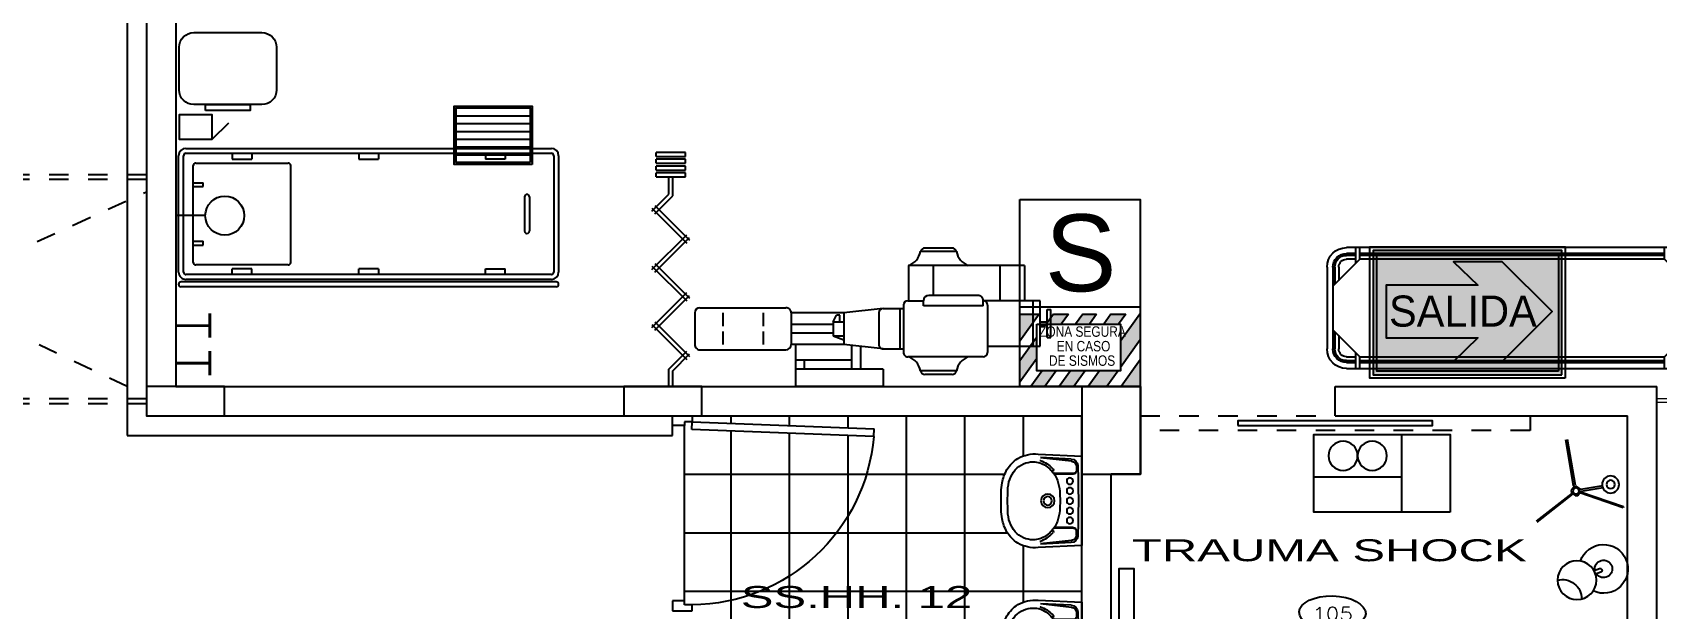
# Model space of a CAD drawing. Header units: millimetres. Extents: x 791 to 2661, y 209 to 602.
# Drawn here: x 1174.8 to 1183.14, y 476.29 to 479.25 of the extents above; entities that cross this region are included whole.
import ezdxf
from ezdxf.enums import TextEntityAlignment as Align

# ---------------------------------------------------------------- set-up
doc = ezdxf.new("R2010")
doc.units = ezdxf.units.MM
doc.header["$LTSCALE"] = 0.1
for name, pattern in [('DASHED2', [9.525, 6.35, -3.175]), ('HIDDEN', [9.525, 6.35, -3.175]), ('HIDDEN2', [4.7625, 3.175, -1.5875]), ('TRAZOS2', [0.375, 0.25, -0.125])]:
    doc.linetypes.add(name, pattern=pattern)
for name, color, linetype in [('06', 1, 'Continuous'), ('1TEXTO-05', 5, 'Continuous'), ('BRIGADAS', 8, 'TRAZOS2'), ('CIRCUITO DE SALIDA', 8, 'Continuous'), ('COLUMNAS', 1, 'Continuous'), ('Equipamiento', 1, 'Continuous'), ('LETRERO SEGURIDAD', 86, 'Continuous'), ('MARCO_FONDO_NEGRO', 7, 'Continuous'), ('N-AMB', 2, 'Continuous'), ('Pisos', 253, 'Continuous'), ('Proyecciones', 9, 'HIDDEN'), ('Puertas', 1, 'Continuous'), ('S LETRERO', 255, 'Continuous'), ('Sanitarios', 1, 'Continuous'), ('SEÑAL_FONDO_FIGURAS', 254, 'Continuous'), ('SEÑAL_FONDO_NEGRO', 7, 'Continuous'), ('SEÑAL_FONDO_VERDE', 86, 'Continuous'), ('Ventana alta', 1, 'DASHED2')]:
    doc.layers.add(name, color=color, linetype=linetype)
doc.layers.add('LINEA 01', color=8, linetype='Continuous', lineweight=13)
doc.layers.add('MUEBLES', color=8, linetype='HIDDEN2', lineweight=9)
doc.styles.add('0', font='romans.SHX', dxfattribs={"width": 1.5})
doc.styles.add('franklin gothic medium', font='framd.ttf')
doc.styles.add('ROMANS', font='', dxfattribs={"oblique": 1, "height": 0.075})
doc.styles.add('TEXTO TITULOS', font='', dxfattribs={"height": 0.12})
doc.styles.get('ROMANS').set_extended_font_data('Arial')
doc.styles.get('TEXTO TITULOS').set_extended_font_data('Arial')
pattern_1 = [(360, (1180.18137, 474.87913), (7e-17, 0.3), []), (90, (1180.18137, 474.87913), (-0.3, 9e-17), [])]

# ---------------------------------------------------------------- blocks, each defined once
blk = doc.blocks.new('A$C4FD81D01')
for p, q in [((-0.23, 0), (-0.2402, -0.2243)), ((0.23, 0), (-0.23, 0)), ((0.2402, -0.2243), (0.23, 0)), ((-0.2145, -0.0546), (-0.2216, -0.2119)), ((-0.2032, -0.0529), (-0.2208, -0.212)), ((-0.1753, -0.028), (-0.1544, -0.028)), ((-0.1404, -0.0423), (-0.1424, -0.1417)), ((-0.1375, -0.045), (-0.1375, -0.1383)), ((0.1375, -0.045), (0.1375, -0.1383)), ((0.1404, -0.0423), (0.1424, -0.1417)), ((0.1753, -0.028), (0.1544, -0.028)), ((0.2032, -0.0529), (0.2208, -0.212)), ((0.2145, -0.0546), (0.2216, -0.2119))]:
    blk.add_line(p, q)
for points in [[(-0.2072, -0.215, -0.005), (-0.2064, -0.212, -0.121292), (-0.166, -0.1504, -0.007977), (-0.1624, -0.1469)], [(0.2072, -0.215, 0.005), (0.2064, -0.212, 0.121292), (0.166, -0.1504, 0.007977), (0.1624, -0.1469)]]:
    blk.add_lwpolyline(points, format="xyb")
blk.add_lwpolyline([(-0.0496, -0.1137, 0.062677), (-0.1048, -0.1251, 0.110639), (-0.1576, -0.159, 0.120976), (-0.195, -0.2156, 0.061198), (-0.2, -0.25, 0.21707), (-0.1593, -0.342, 0.174983), (-0.0545, -0.3798, 0.010618), (0, -0.381, 0.010618), (0.0545, -0.3798, 0.174983), (0.1593, -0.342, 0.21707), (0.2, -0.25, 0.061198), (0.195, -0.2156, 0.120976), (0.1576, -0.159, 0.110639), (0.1048, -0.1251, 0.062677), (0.0496, -0.1137, 0.017583), (0, -0.112, 0.017583)], format="xyb", close=True)
for centre, radius in [((-0.1015, -0.0615), 0.0165), ((-0.051, -0.0615), 0.0165), ((0, -0.0615), 0.0165), ((0.051, -0.0615), 0.0165), ((0.1015, -0.0615), 0.0165), ((0, -0.175), 0.035), ((0, -0.175), 0.0215)]:
    blk.add_circle(centre, radius)
for centre, radius, start, end in [((-0.1795, -0.0561), 0.035, 92.00786, 177.39475), ((-0.1753, -0.056), 0.028, 90, 173.68888), ((0, -5.1762), 5.1582, 87.99214, 92.00786), ((-0.1545, -0.045), 0.017, 0, 90), ((-0.1544, -0.042), 0.014, 358.86261, 90), ((0.1545, -0.045), 0.017, 90, 180), ((0.1544, -0.042), 0.014, 90, 181.13739), ((0.1753, -0.056), 0.028, 6.31112, 90), ((0.1795, -0.0561), 0.035, 2.60525, 87.99214), ((-0.1583, -0.1513), 0.006, 313.35691, 133.35691), ((-0.1404, -0.1417), 0.002, 178.86261, 305.63814), ((-0.1355, -0.1383), 0.002, 180, 303.28912), ((0.1048, -0.1251), 9e-16, 142.3286, 0), ((0.1355, -0.1383), 0.002, 236.71088, 0), ((0.1404, -0.1417), 0.002, 234.36186, 1.13739), ((0.1583, -0.1513), 0.006, 46.64309, 226.64309), ((-0.0555, -0.2393), 0.1853, 175.37654, 209.02537), ((0.0555, -0.2393), 0.1853, 330.97463, 4.62346), ((-0.0678, -0.2307), 0.1792, 213.31809, 238.99235), ((0.0678, -0.2307), 0.1792, 301.00765, 326.68191), ((-0.0595, -0.2119), 0.1996, 239.74352, 260.7094), ((-0.0208, -0.0264), 0.389, 259.49668, 266.34485), ((0, 2.5021), 2.9171, 269.10365, 270.89635), ((0.0208, -0.0264), 0.389, 273.65515, 280.50332), ((0.0595, -0.2119), 0.1996, 279.2906, 300.25648)]:
    blk.add_arc(centre, radius, start, end)
blk = doc.blocks.new('A$C75F00277')
at = {"layer": 'Puertas'}
for p, q in [((0, 0.95), (0, 1)), ((0, 1), (0.1, 1)), ((0.06, 0.95), (0, 0.95)), ((0.06, 0.97), (0.06, 0.95)), ((0.1, 0.97), (0.06, 0.97)), ((0.1, 1), (0.1, 0.97)), ((1.0317, 0.106), (0.0985, 0.07)), ((1.0317, 0.106), (1.0333, 0.066)), ((0, 0.05), (0, 0)), ((0.06, 0.05), (0, 0.05)), ((0, 0), (0.1, 0)), ((0.06, 0.03), (0.06, 0.05)), ((0.1, 0.03), (0.06, 0.03)), ((0.0985, 0.07), (0.1, 0.03)), ((0.1, 0.03), (1.0333, 0.066)), ((0.1, 0), (0.1, 0.03))]:
    blk.add_line(p, q, dxfattribs=at)
blk.add_arc((0.0923, 0.0274), 0.9427, 4.78175, 89.53472, dxfattribs=at)
blk = doc.blocks.new('H-7')
for p, q in [((0.318, 0.0962), (0.1397, -0.0821)), ((0.3039, 0.0962), (0.4822, -0.0821)), ((0.618, 0.0962), (0.4397, -0.0821)), ((0.6011, 0.0962), (0.7794, -0.0821)), ((0.9152, 0.0962), (0.7369, -0.0821)), ((0.9011, 0.0962), (0.9873, 0.01)), ((0, 0.01), (0.0901, 0.01)), ((0, 0.01), (0, -0.01)), ((0.0901, 0.01), (0.1822, -0.0821)), ((0.3322, 0.0821), (0.1539, -0.0962)), ((0.2897, 0.0821), (0.468, -0.0962)), ((0.6322, 0.0821), (0.4539, -0.0962)), ((0.5869, 0.0821), (0.7652, -0.0962)), ((0.9294, 0.0821), (0.7511, -0.0962)), ((0.8869, 0.0821), (0.979, -0.01)), ((0.9873, 0.01), (1.0765, 0.01)), ((1.0765, 0.075), (1.0965, 0.075)), ((1.0765, 0.075), (1.0765, -0.075)), ((1.0965, -0.075), (1.0965, 0.075)), ((1.1115, 0.075), (1.1315, 0.075)), ((1.1115, 0.075), (1.1115, -0.075)), ((1.1315, -0.075), (1.1315, 0.075)), ((1.1465, 0.075), (1.1665, 0.075)), ((1.1465, 0.075), (1.1465, -0.075)), ((1.1665, -0.075), (1.1665, 0.075)), ((1.1815, 0.075), (1.2015, 0.075)), ((1.1815, 0.075), (1.1815, -0.075)), ((1.2015, -0.075), (1.2015, 0.075)), ((0, -0.01), (0.0818, -0.01)), ((0.0818, -0.01), (0.168, -0.0962)), ((0.979, -0.01), (1.0765, -0.01)), ((1.0765, -0.075), (1.0965, -0.075)), ((1.1115, -0.075), (1.1315, -0.075)), ((1.1465, -0.075), (1.1665, -0.075)), ((1.1815, -0.075), (1.2015, -0.075))]:
    blk.add_line(p, q)
blk = doc.blocks.new('A$C307637C7')
at = {"layer": 'Equipamiento'}
for p, q in [((0.1, 0.62), (1.8, 0.62)), ((0.1, 0.59), (0.1482, 0.59)), ((0.1482, 0.62), (0.1482, 0.54)), ((0.1682, 0.62), (0.1682, 0.56)), ((0.1682, 0.59), (1.7318, 0.59)), ((1.7318, 0.62), (1.7318, 0.56)), ((1.7518, 0.62), (1.7518, 0.54)), ((1.7518, 0.59), (1.8, 0.59)), ((0, 0.1), (0, 0.52)), ((0.1682, 0.56), (0.03, 0.4218)), ((0.03, 0.1), (0.03, 0.52)), ((0.04, 0.4318), (0.04, 0.52)), ((0.06, 0.4518), (0.06, 0.52)), ((0.1, 0.58), (0.1482, 0.58)), ((0.1, 0.56), (0.1482, 0.56)), ((0.1682, 0.58), (1.7318, 0.58)), ((0.1682, 0.56), (1.7318, 0.56)), ((1.7318, 0.56), (1.87, 0.4218)), ((1.7518, 0.58), (1.8, 0.58)), ((1.7518, 0.56), (1.8, 0.56)), ((1.84, 0.52), (1.84, 0.4518)), ((1.86, 0.52), (1.86, 0.4318)), ((1.87, 0.52), (1.87, 0.1)), ((1.9, 0.52), (1.9, 0.1)), ((0.1682, 0.06), (0.03, 0.1982)), ((0.04, 0.1), (0.04, 0.1882)), ((0.06, 0.1), (0.06, 0.1682)), ((1.7318, 0.06), (1.87, 0.1982)), ((1.84, 0.1682), (1.84, 0.1)), ((1.86, 0.1882), (1.86, 0.1)), ((0.1482, 0.06), (0.1, 0.06)), ((0.1482, 0.04), (0.1, 0.04)), ((0.1482, 0.03), (0.1, 0.03)), ((1.8, 0), (0.1, 0)), ((0.1482, 0.08), (0.1482, 0)), ((1.7318, 0.06), (0.1682, 0.06)), ((0.1682, 0.06), (0.1682, 0)), ((1.7318, 0.04), (0.1682, 0.04)), ((1.7318, 0.03), (0.1682, 0.03)), ((1.7318, 0.06), (1.7318, 0)), ((1.7518, 0.08), (1.7518, 0)), ((1.8, 0.06), (1.7518, 0.06)), ((1.8, 0.04), (1.7518, 0.04))]:
    blk.add_line(p, q, dxfattribs=at)
for centre, radius, start, end in [((0.1, 0.52), 0.1, 90, 180), ((0.1, 0.52), 0.07, 90, 180), ((1.8, 0.52), 0.1, 360, 90), ((1.8, 0.52), 0.07, 0, 90), ((0.1, 0.52), 0.06, 90, 180), ((0.1, 0.52), 0.04, 90, 180), ((1.8, 0.52), 0.06, 0, 90), ((1.8, 0.52), 0.04, 360, 90), ((0.1, 0.1), 0.1, 180, 270), ((0.1, 0.1), 0.07, 180, 270), ((0.1, 0.1), 0.06, 180, 270), ((0.1, 0.1), 0.04, 180, 270), ((1.8, 0.1), 0.07, 270, 0), ((1.8, 0.1), 0.1, 270, 0), ((1.8, 0.1), 0.06, 270, 0), ((1.8, 0.1), 0.04, 270, 0)]:
    blk.add_arc(centre, radius, start, end, dxfattribs=at)
blk = doc.blocks.new('D-9')
at = {"layer": 'Equipamiento', "linetype": 'Continuous'}
for p, q in [((0.0213, -0.0882), (0.0165, -0.0898)), ((0.091, -0.3134), (0.0165, -0.0898)), ((0.0952, -0.3104), (0.0213, -0.0882)), ((0.136, -0.1118), (0.1361, -0.1115)), ((0.1459, -0.1135), (0.1459, -0.1133)), ((0.0972, -0.3173), (0.1188, -0.194)), ((0.1071, -0.3187), (0.1286, -0.1958)), ((0.0746, -0.3336), (0.0763, -0.3237)), ((0.0849, -0.3482), (0.0746, -0.3336)), ((0.0763, -0.3237), (0.0989, -0.3079)), ((0.1087, -0.3096), (0.1245, -0.3322)), ((0.1228, -0.342), (0.1245, -0.3322)), ((0.0849, -0.3482), (-0.0611, -0.5333)), ((0.0879, -0.3525), (-0.0572, -0.5364)), ((0.0849, -0.3482), (0.0904, -0.3561)), ((0.1003, -0.3579), (0.0904, -0.3561)), ((0.1228, -0.342), (0.1003, -0.3579)), ((0.125, -0.3456), (0.3619, -0.3871)), ((0.1267, -0.3358), (0.3637, -0.3773))]:
    blk.add_line(p, q, dxfattribs=at)
for centre, radius in [((0.1334, -0.1555), 0.0439), ((0.1337, -0.155), 0.0213), ((0.0996, -0.3328), 0.0155)]:
    blk.add_circle(centre, radius, dxfattribs=at)
blk = doc.blocks.new('EM-20')
for p, q in [((-0.1, 0.2), (-0.1, -0.2)), ((-0.1, -0.02), (0.35, -0.02))]:
    blk.add_line(p, q)
blk.add_lwpolyline([(-0.35, -0.2), (0.35, -0.2), (0.35, 0.2), (-0.35, 0.2)], close=True)
for centre in [(0.05, 0.09), (0.2, 0.09)]:
    blk.add_circle(centre, 0.075)
blk = doc.blocks.new('N-5')
at = {"layer": 'Equipamiento'}
blk.add_lwpolyline([(0.0492, -0.0182), (0.0485, -0.0188, 0.414214), (0.0475, -0.0324), (0.0668, -0.0544), (0.0819, -0.0411), (0.0627, -0.0191, 0.414214)], format="xyb", close=True, dxfattribs=at)
blk.add_circle((0.1353, -0.127), 0.1, dxfattribs=at)
for centre, radius, start, end in [((0.0437, -0.0106), 0.125, 350.0665, 266.27432), ((0.0437, -0.0106), 0.045, 322.2959, 296.37303), ((0.1551, -0.2484), 0.1, 47.20084, 151.30763)]:
    blk.add_arc(centre, radius, start, end, dxfattribs=at)
blk = doc.blocks.new('CC-9')
for p, q in [((-0.3363, 0.1375), (-0.3363, 2.0125)), ((-0.3113, 0.1375), (-0.3113, 2.0125)), ((-0.2988, 2.05), (0.2987, 2.05)), ((-0.2988, 2.025), (0.2987, 2.025)), ((0.3112, 2.0125), (0.3112, 0.1375)), ((0.3363, 2.0125), (0.3363, 0.1375)), ((0.3487, 2.0375), (0.3487, 0.1125)), ((0.3737, 2.0375), (0.3737, 0.1125)), ((-0.0875, 1.9), (0.0875, 1.9)), ((-0.0875, 1.875), (0.0875, 1.875)), ((-0.3113, 1.775), (-0.2812, 1.775)), ((-0.2812, 1.775), (-0.2812, 1.675)), ((0.2812, 1.675), (0.2812, 1.775)), ((0.3112, 1.775), (0.2812, 1.775)), ((-0.3113, 1.675), (-0.2812, 1.675)), ((0.3112, 1.675), (0.2812, 1.675)), ((-0.3113, 1.125), (-0.2812, 1.125)), ((-0.2812, 1.025), (-0.2812, 1.125)), ((0.2812, 1.125), (0.3112, 1.125)), ((0.2812, 1.125), (0.2812, 1.025)), ((-0.3113, 1.025), (-0.2812, 1.025)), ((0.3112, 1.025), (0.2812, 1.025)), ((0.2488, 0.675), (-0.2488, 0.675)), ((-0.2613, 0.1875), (-0.2613, 0.6625)), ((0.2612, 0.6625), (0.2612, 0.1875)), ((-0.3113, 0.475), (-0.2812, 0.475)), ((-0.2812, 0.375), (-0.2812, 0.475)), ((0.3112, 0.475), (0.2812, 0.475)), ((0.2812, 0.475), (0.2812, 0.375)), ((-0.3113, 0.375), (-0.2812, 0.375)), ((0.3112, 0.375), (0.2812, 0.375)), ((0.2488, 0.175), (-0.2488, 0.175)), ((-0.16, 0.175), (-0.16, 0.225)), ((-0.14, 0.225), (-0.16, 0.225)), ((-0.14, 0.175), (-0.14, 0.225)), ((0.14, 0.175), (0.14, 0.225)), ((0.16, 0.225), (0.14, 0.225)), ((0.16, 0.175), (0.16, 0.225)), ((0.2987, 0.125), (-0.2988, 0.125)), ((0.2987, 0.1), (-0.2988, 0.1))]:
    blk.add_line(p, q)
for centre, radius, start, end in [((-0.2988, 2.0125), 0.0375, 90, 180), ((-0.2988, 2.0125), 0.0125, 90, 180), ((0.2987, 2.0125), 0.0375, 0, 90), ((0.2987, 2.0125), 0.0125, 0, 90), ((0.3612, 2.0375), 0.0125, 0, 180), ((-0.0875, 1.8875), 0.0125, 90, 270), ((0.0875, 1.8875), 0.0125, 270, 90), ((-0.2488, 0.6625), 0.0125, 90, 180), ((0.2488, 0.6625), 0.0125, 0, 90), ((-0.2488, 0.1875), 0.0125, 180, 270), ((0.2488, 0.1875), 0.0125, 270, 0), ((-0.2988, 0.1375), 0.0375, 180, 270), ((-0.2988, 0.1375), 0.0125, 180, 270), ((0.2987, 0.1375), 0.0375, 270, 0), ((0.2987, 0.1375), 0.0125, 270, 0), ((0.3612, 0.1125), 0.0125, 180, 0)]:
    blk.add_arc(centre, radius, start, end)
blk = doc.blocks.new('TIMBRE-1')
blk.add_line((0, -0.085), (0.0849, -0.1699))
blk.add_lwpolyline([(0, -0.085), (0.125, -0.085), (0.125, 0.085), (0, 0.085)], close=True)
blk = doc.blocks.new('A$C28521B53')
at = {"layer": 'Equipamiento', "rotation": 180}
blk.add_blockref('TIMBRE-1', (0.125, 0.085), dxfattribs=at)
blk = doc.blocks.new('MA-47')
for p, q in [((-0.1, 0.01), (-0.1, 0.39)), ((-0.06, 0.01), (-0.06, 0.39)), ((-0.02, 0.01), (-0.02, 0.39)), ((0.02, 0.01), (0.02, 0.39)), ((0.06, 0.01), (0.06, 0.39)), ((0.1, 0.01), (0.1, 0.39))]:
    blk.add_line(p, q)
for points in [[(0.15, 0.4), (0.15, 0), (-0.15, 0), (-0.15, 0.4)], [(0.14, 0.39), (0.14, 0.01), (-0.14, 0.01), (-0.14, 0.39)]]:
    blk.add_lwpolyline(points, close=True)
blk = doc.blocks.new('A$C43255245')
at = {"layer": 'Equipamiento', "rotation": 90}
blk.add_blockref('MA-47', (0.4, 0.15), dxfattribs=at)
blk = doc.blocks.new('BRAQUETE')
blk.add_line((0.15, 0), (0, 0))
blk.add_circle((0.25, 0), 0.1)
blk = doc.blocks.new('A$C35FD432F')
at = {"layer": 'Equipamiento', "rotation": 90}
blk.add_blockref('BRAQUETE', (0.1, 0), dxfattribs=at)
blk = doc.blocks.new('RX-1')
for p, q in [((-0.108, 0.918), (-0.108, 0.477)), ((0.081, 0.945), (-0.081, 0.945)), ((0.108, 0.918), (0.108, 0.477)), ((-0.0135, 0.801), (-0.081, 0.801)), ((0.081, 0.801), (0.0135, 0.801)), ((-0.0135, 0.594), (-0.081, 0.594)), ((0.081, 0.594), (0.0135, 0.594)), ((-0.081, 0.4275), (-0.297, 0.4275)), ((-0.297, -0.0225), (-0.297, 0.4275)), ((-0.207, -0.0225), (-0.207, 0.4275)), ((-0.162, 0.1395), (-0.162, 0.4275)), ((0.081, 0.45), (-0.081, 0.45)), ((-0.081, 0.18), (-0.081, 0.45)), ((-0.0225, 0.234), (-0.0225, 0.45)), ((0.0225, 0.234), (0.0225, 0.45)), ((0.081, 0.18), (0.081, 0.45)), ((-0.162, 0.3825), (-0.207, 0.3825)), ((-0.1035, -0.0225), (-0.081, 0.18)), ((0.081, 0.18), (-0.081, 0.18)), ((-0.036, 0.234), (-0.0574, 0.18)), ((0.036, 0.234), (-0.036, 0.234)), ((-0.036, 0.234), (-0.036, 0.18)), ((0.036, 0.234), (0.0692, 0.2176)), ((0.036, 0.234), (0.036, 0.18)), ((0.036, 0.2002), (0.0692, 0.2002)), ((0.0692, 0.2002), (0.0692, 0.2176)), ((0.1035, -0.0225), (0.081, 0.18)), ((-0.0855, 0.1395), (-0.207, 0.1395)), ((-0.0905, 0.0945), (-0.207, 0.0945)), ((0.081, 0), (-0.081, 0)), ((-0.207, -0.0225), (-0.297, -0.0225)), ((-0.1035, -0.0225), (-0.1035, -0.126)), ((0.1035, -0.0225), (0.1035, -0.126)), ((-0.144, -0.5355), (-0.144, -0.1485)), ((0.1215, -0.126), (-0.1215, -0.126)), ((0.1035, -0.108), (-0.1035, -0.108)), ((0.144, -0.1485), (0.144, -0.2295)), ((0.324, -0.153), (0.144, -0.153)), ((0.324, -0.747), (0.324, -0.153)), ((-0.234, -0.376), (-0.234, -0.236)), ((-0.216, -0.3981), (-0.216, -0.2139)), ((0.117, -0.5355), (0.117, -0.2295)), ((0.117, -0.2295), (0.144, -0.2295)), ((0.396, -0.3981), (0.396, -0.2139)), ((0.414, -0.376), (0.414, -0.236)), ((0.171, -0.5085), (0.171, -0.2565)), ((0.324, -0.279), (0.171, -0.279)), ((0.1215, -0.558), (-0.1215, -0.558)), ((-0.09, -0.558), (-0.09, -0.828)), ((0.117, -0.5355), (0.144, -0.5355)), ((0.144, -0.828), (0.144, -0.5355)), ((0.324, -0.621), (0.144, -0.621)), ((0.324, -0.747), (0.144, -0.747)), ((-0.09, -0.792), (0.144, -0.792)), ((-0.09, -0.828), (0.144, -0.828)), ((0.018, -0.828), (0.018, -0.864)), ((0.036, -0.828), (0.036, -0.864)), ((-0.045, -0.864), (0.018, -0.864)), ((-0.045, -0.864), (-0.045, -0.882)), ((-0.045, -0.882), (0.099, -0.882)), ((0.036, -0.864), (0.099, -0.864)), ((0.099, -0.864), (0.099, -0.882))]:
    blk.add_line(p, q)
for centre, radius, start, end in [((-0.081, 0.918), 0.027, 90, 180), ((0.081, 0.918), 0.027, 0, 90), ((-0.081, 0.477), 0.027, 180, 270), ((0.081, 0.477), 0.027, 270, 0), ((-0.081, -0.0225), 0.0225, 90, 180), ((0.081, -0.0225), 0.0225, 0, 90), ((-0.2363, -0.1169), 0.0991, 281.7651, 338.65903), ((-0.1215, -0.1485), 0.0225, 90, 180), ((0.1215, -0.1485), 0.0225, 0, 90), ((0.4163, -0.1169), 0.0991, 201.34097, 258.2349), ((-0.2115, -0.236), 0.0225, 101.7651, 180), ((0.144, -0.2565), 0.027, 0, 90), ((0.3915, -0.236), 0.0225, 0, 78.2349), ((-0.2115, -0.376), 0.0225, 180, 258.2349), ((-0.2363, -0.4951), 0.0991, 21.34097, 78.2349), ((0.4163, -0.4951), 0.0991, 101.7651, 158.65903), ((0.3915, -0.376), 0.0225, 281.7651, 0), ((-0.1215, -0.5355), 0.0225, 180, 270), ((0.1215, -0.5355), 0.0225, 270, 0), ((0.144, -0.5085), 0.027, 270, 0)]:
    blk.add_arc(centre, radius, start, end)
blk = doc.blocks.new('A$C4F586106')
at = {"layer": 'SEÑAL_FONDO_FIGURAS'}
h = blk.add_hatch(color=256, dxfattribs=at)
h.paths.add_polyline_path([(1.092, 0.238), (0.029, 0.238), (0.029, 1.85), (1.092, 1.85)])
h.paths.add_polyline_path([(1.063, 1.821), (0.058, 1.821), (0.058, 0.267), (1.063, 0.267)], flags=16)
h.paths.add_polyline_path([(0.807, 1.55), (0.807, 0.438), (0.287, 0.438), (0.287, 1.55)], flags=8)
blk.add_hatch(color=256, dxfattribs=at).paths.add_polyline_path([(0.553, 1.768), (0.126, 1.339), (0.126, 0.925), (0.327, 1.132), (0.327, 0.349), (0.553, 0.349), (0.778, 0.349), (0.778, 1.132), (0.979, 0.925), (0.979, 1.339)])
at = {"layer": 'SEÑAL_FONDO_VERDE'}
h = blk.add_hatch(color=256, dxfattribs=at)
h.paths.add_polyline_path([(0.058, 0.267), (0.058, 1.821), (1.063, 1.821), (1.063, 0.267)])
h.paths.add_polyline_path([(0.327, 0.349), (0.553, 0.349), (0.778, 0.349), (0.778, 1.132), (0.979, 0.925), (0.979, 1.339), (0.553, 1.768), (0.126, 1.339), (0.126, 0.925), (0.327, 1.132)], flags=16)
at = {"layer": 'MARCO_FONDO_NEGRO'}
blk.add_lwpolyline([(1.121, 1.879), (1.121, 0.209), (0, 0.209), (0, 1.879)], close=True, dxfattribs=at)
at = {"layer": 'SEÑAL_FONDO_FIGURAS'}
blk.add_lwpolyline([(1.092, 1.85), (0.029, 1.85), (0.029, 0.238), (1.092, 0.238)], close=True, dxfattribs=at)
at = {"layer": 'SEÑAL_FONDO_NEGRO'}
blk.add_lwpolyline([(1.063, 1.821), (1.063, 0.267), (0.058, 0.267), (0.058, 1.821)], close=True, dxfattribs=at)
at = {"layer": 'SEÑAL_FONDO_VERDE'}
for points in [[(1.063, 1.821), (1.063, 0.267), (0.058, 0.267), (0.058, 1.821)], [(0.553, 0.349), (0.778, 0.349), (0.778, 1.132), (0.979, 0.925), (0.979, 1.339), (0.553, 1.768), (0.126, 1.339), (0.126, 0.925), (0.327, 1.132), (0.327, 0.349)], [(0.553, 0.349), (0.778, 0.349), (0.778, 1.132), (0.979, 0.925), (0.979, 1.339), (0.553, 1.768), (0.126, 1.339), (0.126, 0.925), (0.327, 1.132), (0.327, 0.349)]]:
    blk.add_lwpolyline(points, close=True, dxfattribs=at)
at = {"layer": 'SEÑAL_FONDO_VERDE', "style": 'franklin gothic medium'}
blk.add_text('SALIDA', height=0.2658, rotation=90, dxfattribs=at).set_placement((0.681, 0.372))
blk = doc.blocks.new('SEG')
at = {"layer": 'LETRERO SEGURIDAD'}
h = blk.add_hatch(color=2, dxfattribs=at)
h.dxf.hatch_style = 2
h.paths.add_polyline_path([(0.276, 1.037), (0, 1.037), (0, 0.651)])
h = blk.add_hatch(color=2, dxfattribs=at)
h.dxf.hatch_style = 2
h.paths.add_polyline_path([(0.592, 0.894), (0.695, 1.037), (0.479, 1.037), (0.377, 0.894)])
h = blk.add_hatch(color=2, dxfattribs=at)
h.dxf.hatch_style = 2
h.paths.add_polyline_path([(0.996, 0.894), (1.098, 1.037), (0.898, 1.037), (0.795, 0.894)])
h = blk.add_hatch(color=2, dxfattribs=at)
h.dxf.hatch_style = 2
h.paths.add_polyline_path([(1.411, 0.894), (1.514, 1.037), (1.302, 1.037), (1.199, 0.894)])
h = blk.add_hatch(color=2, dxfattribs=at)
h.dxf.hatch_style = 2
h.paths.add_polyline_path([(1.441, 0.274), (1.723, 0.669), (1.723, 1.037), (1.717, 1.037), (1.441, 0.651)])
h = blk.add_hatch(color=2, dxfattribs=at)
h.dxf.hatch_style = 2
h.paths.add_polyline_path([(0, 0.367), (0, 0.066), (0.242, 0.405), (0.242, 0.706)])
h = blk.add_hatch(color=2, dxfattribs=at)
h.dxf.hatch_style = 2
h.paths.add_polyline_path([(1.448, 0), (1.723, 0), (1.723, 0.385)])
h = blk.add_hatch(color=2, dxfattribs=at)
h.dxf.hatch_style = 2
h.paths.add_polyline_path([(0.518, 0.226), (0.318, 0.226), (0.156, 0), (0.357, 0)])
h = blk.add_hatch(color=2, dxfattribs=at)
h.dxf.hatch_style = 2
h.paths.add_polyline_path([(0.56, 0), (0.772, 0), (0.934, 0.226), (0.721, 0.226)])
h = blk.add_hatch(color=2, dxfattribs=at)
h.dxf.hatch_style = 2
h.paths.add_polyline_path([(0.976, 0), (1.245, 0), (1.406, 0.226), (1.137, 0.226)])
at = {"layer": 'LETRERO SEGURIDAD', "color": 2}
for p, q in [((0, 1.143), (1.723, 1.143)), ((0, 1.037), (0.276, 1.037)), ((0.276, 1.037), (0, 0.651)), ((0.479, 1.037), (0.377, 0.894)), ((0.479, 1.037), (0.695, 1.037)), ((0.695, 1.037), (0.592, 0.894)), ((0.898, 1.037), (0.795, 0.894)), ((0.898, 1.037), (1.098, 1.037)), ((1.098, 1.037), (0.996, 0.894)), ((1.302, 1.037), (1.199, 0.894)), ((1.302, 1.037), (1.514, 1.037)), ((1.514, 1.037), (1.411, 0.894)), ((1.717, 1.037), (1.441, 0.651)), ((1.717, 1.037), (1.723, 1.037)), ((0.242, 0.706), (0, 0.367)), ((1.723, 0.669), (1.441, 0.274)), ((0.242, 0.405), (0, 0.066)), ((1.723, 0.385), (1.448, 0)), ((0.318, 0.226), (0.156, 0)), ((0.518, 0.226), (0.357, 0)), ((0.721, 0.226), (0.56, 0)), ((0.934, 0.226), (0.772, 0)), ((1.137, 0.226), (0.976, 0)), ((1.406, 0.226), (1.245, 0))]:
    blk.add_line(p, q, dxfattribs=at)
for points in [[(0, 2.679), (1.723, 2.679), (1.723, 0), (0, 0)], [(0.242, 0.894), (1.441, 0.894), (1.441, 0.226), (0.242, 0.226)]]:
    blk.add_lwpolyline(points, close=True, dxfattribs=at)
at = {"layer": 'LINEA 01', "color": 2, "char_height": 0.14898, "width": 3.73895, "attachment_point": 1}
for s, insert in [('{\\fSwis721 Cn BT|b0|i0|c0|p34;ZONA SEGURA}', (0.273, 0.863)), ('{\\fSwis721 Cn BT|b0|i0|c0|p34;EN CASO}', (0.526, 0.654)), ('{\\fSwis721 Cn BT|b0|i0|c0|p34;DE SISMOS}', (0.415, 0.447))]:
    blk.add_mtext(s, dxfattribs=dict(at, insert=insert))
at = {"layer": 'S LETRERO', "color": 2, "style": 'TEXTO TITULOS'}
blk.add_text('S', height=1.101, dxfattribs=at).set_placement((0.356, 1.365))

msp = doc.modelspace()

# ---------------------------------------------------------------- hatches: boundary and pattern name
at = {"layer": 'Pisos'}
h = msp.add_hatch(dxfattribs=at)
h.set_pattern_fill('_USER', color=256, scale=0.3, style=0, double=1, pattern_type=0)
h.set_pattern_definition(pattern_1)
h.paths.add_polyline_path([(1179.1131, 477.1732), (1178.1798, 477.2092), (1178.1814, 477.2491), (1178.1414, 477.2491), (1178.1414, 477.2291), (1178.1414, 476.3291), (1178.1414, 476.3091), (1178.1814, 476.3091, 0.387638)])
h = msp.add_hatch(dxfattribs=at)
h.set_pattern_fill('_USER', color=256, scale=0.3, style=0, double=1, pattern_type=0)
h.set_pattern_definition(pattern_1)
h.paths.add_polyline_path([(1180.1814, 475.863), (1179.957, 475.8528, -0.147885), (1179.8522, 475.8755, -0.112496), (1179.797, 475.9329, -0.091737), (1179.7725, 476.0013, -0.02989), (1179.7667, 476.0474, -0.007822), (1179.7667, 476.1387, -0.02989), (1179.7725, 476.1848, -0.091737), (1179.797, 476.2531, -0.112496), (1179.8522, 476.3106, -0.147885), (1179.957, 476.3332), (1180.1814, 476.323), (1180.1814, 476.613), (1179.957, 476.6028, -0.147885), (1179.8522, 476.6255, -0.112496), (1179.797, 476.6829, -0.091737), (1179.7725, 476.7513, -0.02989), (1179.7667, 476.7974, -0.007822), (1179.7667, 476.8887, -0.02989), (1179.7725, 476.9348, -0.091737), (1179.797, 477.0031, -0.112496), (1179.8522, 477.0606, -0.147885), (1179.957, 477.0832), (1180.1814, 477.073), (1180.1814, 477.2791), (1178.1814, 477.2791), (1178.1814, 477.2491), (1179.1146, 477.2131), (1179.1131, 477.1732, -0.387638), (1178.1814, 476.3091), (1178.1814, 476.2791), (1178.2314, 476.2791), (1178.2314, 474.8791), (1178.5314, 474.8791), (1178.5617, 474.8791), (1178.5617, 474.864), (1178.5561, 474.864), (1178.5561, 474.8549, 0.414496), (1179.1026, 474.3008), (1179.1026, 474.8508), (1179.1162, 474.8508), (1179.1162, 474.864), (1179.1011, 474.864), (1179.1011, 474.8791), (1179.1314, 474.8791), (1179.2314, 474.8791), (1179.2617, 474.8791), (1179.2617, 474.864), (1179.2465, 474.864), (1179.2465, 474.8508), (1179.2602, 474.8508), (1179.2602, 474.3008, 0.414496), (1179.8066, 474.8549), (1179.8066, 474.864), (1179.8011, 474.864), (1179.8011, 474.8791), (1179.8314, 474.8791), (1180.1814, 474.8791), (1180.1814, 475.1101), (1180.1433, 475.1201, 0.191102), (1180.136, 475.1192, -0.204673), (1180.0779, 475.1136, -0.168463), (1180.0557, 475.1261, -0.080577), (1180.0484, 475.1371, -0.059115), (1180.0399, 475.1591, 0.07933), (1180.0309, 475.1791, 0.088912), (1180.0257, 475.1854, 0.071635), (1180.0164, 475.1901, 0.025768), (1179.9774, 475.2071, -0.074393), (1179.9318, 475.2346, -0.125122), (1179.9134, 475.2611, -0.113785), (1179.9135, 475.2972, -0.142705), (1179.9348, 475.3261, -0.068961), (1179.9774, 475.3511, 0.025768), (1180.0164, 475.3681, 0.071635), (1180.0257, 475.3729, 0.088912), (1180.0309, 475.3791, 0.07933), (1180.0399, 475.3991, -0.002854), (1180.0402, 475.4002, -0.083464), (1180.0309, 475.3791, -0.088912), (1180.0257, 475.3729, 0.071635), (1180.0334, 475.3801, 0.096653), (1180.0421, 475.3956, 0.01086), (1180.0427, 475.3975, 0.000003), (1180.0427, 475.3975, 304.107514), (1180.0425, 475.3969, 0.017832), (1180.0434, 475.4001, -0.073208), (1180.046, 475.4069, 0.073208), (1180.0434, 475.4001, -0.122364), (1180.0334, 475.3801, -0.144009), (1180.0164, 475.3681, -0.025768), (1179.9774, 475.3511, 0.074393), (1179.9318, 475.3236, 0.127311), (1179.9135, 475.2972, 0.113785), (1179.9134, 475.2611, 0.125122), (1179.9318, 475.2346, 0.074393), (1179.9774, 475.2071, -0.025768), (1180.0164, 475.1901, -0.144009), (1180.0334, 475.1781, -0.122364), (1180.0434, 475.1581, 0.073208), (1180.046, 475.1513, 0.375658), (1180.0497, 475.15, 0.177253), (1180.0834, 475.1801, 0.006353), (1180.0851, 475.2424, -1.299177), (1180.0851, 475.3159, -0.001108), (1180.0852, 475.305, -0.131386), (1180.1034, 475.3211), (1180.1034, 475.3246), (1180.1094, 475.3246), (1180.1094, 475.3446), (1180.1149, 475.3446, -0.160506), (1180.1174, 475.3486), (1180.1154, 475.4076), (1180.1334, 475.4076), (1180.1314, 475.3486, -0.160506), (1180.1339, 475.3446), (1180.1394, 475.3446), (1180.1394, 475.3246), (1180.1454, 475.3246), (1180.1454, 475.3211, -0.283961), (1180.1713, 475.2791, -0.277493), (1180.1464, 475.2377), (1180.1464, 475.2286), (1180.1399, 475.2286), (1180.1399, 475.2056), (1180.1469, 475.2056), (1180.1469, 475.1906), (1180.1444, 475.1906), (1180.1444, 475.1756), (1180.1449, 475.1756), (1180.1449, 475.1688), (1180.1523, 475.1688, 0.032898), (1180.151, 475.1661), (1180.1664, 475.1661), (1180.1664, 475.1626), (1180.1814, 475.1626)])

# ---------------------------------------------------------------- linework, layer by layer
at = {"layer": '06'}
for p, q in [((1175.3814, 485.2491), (1175.3814, 477.2791)), ((1175.5314, 485.0991), (1175.5314, 477.4291)), ((1175.5314, 477.4291), (1180.4814, 477.4291)), ((1181.4814, 477.4291), (1183.1314, 477.4291)), ((1181.4814, 477.2791), (1181.4814, 477.4291)), ((1183.1314, 473.3632), (1183.1314, 477.4291)), ((1175.3814, 477.2791), (1180.1814, 477.2791)), ((1180.1814, 473.3405), (1180.1814, 477.2791)), ((1181.4814, 477.2791), (1182.9814, 477.2791)), ((1182.9814, 473.362), (1182.9814, 477.2791)), ((1180.3314, 473.3417), (1180.3314, 476.9791))]:
    msp.add_line(p, q, dxfattribs=at)
msp.add_lwpolyline([(1180.4814, 477.4291), (1180.4814, 476.9791), (1180.3314, 476.9791)], dxfattribs=at)
at = {"layer": 'COLUMNAS', "ltscale": 0.15}
for points in [[(1175.7814, 477.2791), (1175.7814, 477.4291), (1175.3814, 477.4291), (1175.3814, 477.2791)], [(1178.2314, 477.2791), (1178.2314, 477.4291), (1177.8314, 477.4291), (1177.8314, 477.2791)], [(1180.4814, 477.4291), (1180.1814, 477.4291), (1180.1814, 476.9791), (1180.4814, 476.9791)]]:
    msp.add_lwpolyline(points, close=True, dxfattribs=at)
at = {"layer": 'Equipamiento'}
msp.add_lwpolyline([(1175.549, 478.9517), (1175.549, 479.1705, -0.414214), (1175.624, 479.2455), (1175.974, 479.2455, -0.414214), (1176.049, 479.1705), (1176.049, 478.9517, -0.414214), (1175.974, 478.8767), (1175.624, 478.8767, -0.414214)], format="xyb", close=True, dxfattribs=at)
msp.add_lwpolyline([(1175.6844, 478.846), (1175.6844, 478.8767), (1175.9136, 478.8767), (1175.9136, 478.846)], close=True, dxfattribs=at)
at = {"layer": 'Equipamiento', "const_width": 0.015}
for points in [[(1175.5314, 477.742), (1175.7064, 477.742)], [(1175.7064, 477.6795), (1175.7064, 477.8045)], [(1175.7064, 477.4864), (1175.7064, 477.6114)], [(1175.5314, 477.5489), (1175.7064, 477.5489)]]:
    msp.add_lwpolyline(points, dxfattribs=at)
at = {"layer": 'Equipamiento', "lineweight": -2}
msp.add_lwpolyline([(1180.4492, 475.623), (1180.4492, 476.4934), (1180.3716, 476.4934), (1180.3716, 475.623)], close=True, dxfattribs=at)
at = {"layer": 'N-AMB', "ltscale": 0.5}
msp.add_ellipse((1181.4672, 476.2683), major_axis=(0.1707, -0.0044), ratio=0.506987, dxfattribs=at)
at = {"layer": 'Pisos'}
for p, q in [((1175.2814, 485.5291), (1175.2814, 477.1791)), ((1178.0814, 477.1791), (1178.0814, 477.2791)), ((1175.2814, 477.1791), (1178.0814, 477.1791)), ((1178.1414, 476.3291), (1178.1414, 477.2291))]:
    msp.add_line(p, q, dxfattribs=at)
at = {"layer": 'Proyecciones', "ltscale": 0.15}
for p, q in [((1175.2814, 477.4291), (1173.1814, 478.4291)), ((1173.1814, 477.4291), (1175.3814, 478.4291))]:
    msp.add_line(p, q, dxfattribs=at)
at = {"layer": 'Puertas'}
msp.add_lwpolyline([(1180.9814, 477.2291), (1181.9814, 477.2291), (1181.9814, 477.2541), (1180.9814, 477.2541)], close=True, dxfattribs=at)
at = {"layer": 'Ventana alta', "linetype": 'DASHED2', "ltscale": 0.15}
for p, q in [((1175.3814, 478.5166), (1173.1814, 478.5166)), ((1175.3814, 478.4916), (1173.1814, 478.4916)), ((1175.3814, 477.3666), (1173.1814, 477.3666)), ((1175.3814, 477.3416), (1173.1814, 477.3416))]:
    msp.add_line(p, q, dxfattribs=at)
msp.add_lwpolyline([(1181.4814, 477.2791), (1182.4814, 477.2791), (1182.4814, 477.2041), (1180.4814, 477.2041), (1180.4814, 477.2791), (1181.4814, 477.2791)], dxfattribs=at)

# ---------------------------------------------------------------- block references
at = {"layer": 'BRIGADAS', "xscale": 0.599999999999909, "yscale": 0.599999999999909, "zscale": 0.599999999999909, "rotation": 270}
msp.add_blockref('A$C4F586106', (1181.5342, 478.1456), dxfattribs=at)
at = {"layer": 'CIRCUITO DE SALIDA', "color": 90, "xscale": 0.3583571500645348, "yscale": 0.3583571500645348, "zscale": 0.3583571500645348}
msp.add_blockref('SEG', (1179.8638, 477.4291), dxfattribs=at)
at = {"layer": 'Equipamiento'}
for name, p, rotation in [('A$C28521B53', (1175.5491, 478.8236), 270), ('A$C43255245', (1177.361, 478.8689), 180), ('CC-9', (1175.4464, 478.3152), 270), ('A$C35FD432F', (1175.5331, 478.4066), 269.9999999999218), ('RX-1', (1179.1395, 477.7261), 89.99999999999999)]:
    msp.add_blockref(name, p, dxfattribs=dict(at, rotation=rotation))
at = {"layer": 'Equipamiento', "lineweight": -2, "rotation": 90.00000000002603}
msp.add_blockref('H-7', (1178.0716, 477.4291), dxfattribs=at)
at = {"layer": 'Equipamiento', "linetype": 'Continuous', "xscale": -1, "rotation": 180}
msp.add_blockref('A$C307637C7', (1181.4393, 478.1424), dxfattribs=at)
at = {"layer": 'Equipamiento', "xscale": -1}
msp.add_blockref('EM-20', (1181.7216, 476.9841), dxfattribs=at)
at = {"layer": 'Equipamiento', "lineweight": -2, "xscale": -1}
for name, p, rotation in [('D-9', (1183.0493, 476.7925), 269.7028215657016), ('N-5', (1182.9019, 476.4821), 331.2031024466678)]:
    msp.add_blockref(name, p, dxfattribs=dict(at, rotation=rotation))
at = {"layer": 'MUEBLES', "lineweight": -2, "xscale": -1, "rotation": 180}
msp.add_blockref('H-7', (1183.1314, 477.3586), dxfattribs=at)
at = {"layer": 'Puertas', "xscale": -1, "rotation": 180}
msp.add_blockref('A$C75F00277', (1178.0814, 477.2791), dxfattribs=at)
at = {"layer": 'Sanitarios', "xscale": -1, "rotation": 270}
for p in [(1180.1814, 476.843), (1180.1814, 476.093)]:
    msp.add_blockref('A$C4FD81D01', p, dxfattribs=at)

# ---------------------------------------------------------------- texts
at = {"layer": '1TEXTO-05', "style": 'ROMANS', "width": 1.6}
for s, p in [('TRAUMA SHOCK', (1181.451, 476.5332)), ('SS.HH. 12', (1179.025, 476.2933))]:
    msp.add_text(s, height=0.1125, dxfattribs=at).set_placement(p, align=Align.CENTER)
at = {"layer": 'N-AMB', "color": 3, "ltscale": 0.5, "style": '0', "width": 1.2}
msp.add_text('105', height=0.06743, dxfattribs=at).set_placement((1181.4679, 476.263), align=Align.MIDDLE)

doc.saveas('drawing.dxf')
